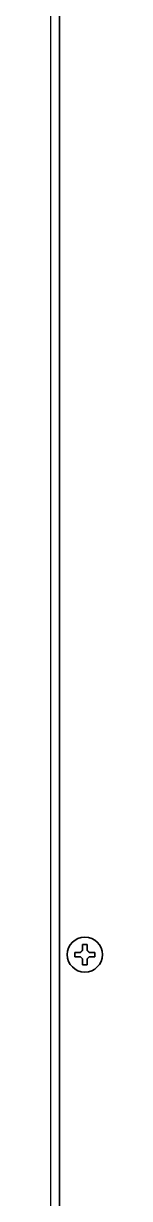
# Model space of a CAD drawing. Header units: millimetres. Extents: x 13025 to 18152, y 3757 to 7714.
# Drawn here: x 13025.5 to 13037.3, y 6014 to 6281.6 of the extents above; entities that cross this region are included whole.
import ezdxf

# ---------------------------------------------------------------- set-up
doc = ezdxf.new("R2010")
doc.units = ezdxf.units.MM
doc.header["$LTSCALE"] = 346.5
doc.layers.add('1', color=7, linetype='CONTINUOUS', true_color=0xffffff)
doc.layers.add('GEOM', color=7, linetype='CONTINUOUS')

msp = doc.modelspace()

# ---------------------------------------------------------------- linework, layer by layer
at = {"layer": '1', "color": 7, "linetype": 'Continuous', "lineweight": 35}
for p, q in [((13027.46, 5769.2), (13027.46, 6519.54)), ((13030.96, 6069.55), (13030.96, 6070.05)), ((13030.96, 6069.05), (13030.96, 6069.55)), ((13035.56, 6070.05), (13035.56, 6069.55)), ((13035.56, 6069.55), (13035.56, 6069.05))]:
    msp.add_line(p, q, dxfattribs=at)
msp.add_circle((13033.26, 6069.55), 4, dxfattribs=at)
for points, knots in [([(13030.96, 6070.05), (13031.16, 6070.05), (13031.37, 6070.05), (13031.7, 6070.05), (13031.81, 6070.05), (13032.03, 6070.05), (13032.15, 6070.05), (13032.26, 6070.05)], [0, 0, 0, 0, 0.5, 0.5, 0.75, 0.75, 1, 1, 1, 1]), ([(13032.76, 6070.55), (13032.76, 6070.66), (13032.76, 6070.78), (13032.76, 6071), (13032.76, 6071.11), (13032.76, 6071.33), (13032.76, 6071.43), (13032.76, 6071.59), (13032.76, 6071.64), (13032.76, 6071.75), (13032.76, 6071.8), (13032.76, 6071.85)], [0, 0, 0, 0, 0.25, 0.25, 0.5, 0.5, 0.75, 0.75, 0.875, 0.875, 1, 1, 1, 1]), ([(13033.76, 6071.85), (13033.76, 6071.64), (13033.76, 6071.43), (13033.76, 6071.11), (13033.76, 6071), (13033.76, 6070.78), (13033.76, 6070.66), (13033.76, 6070.55)], [0, 0, 0, 0, 0.5, 0.5, 0.75, 0.75, 1, 1, 1, 1]), ([(13034.26, 6070.05), (13034.38, 6070.05), (13034.49, 6070.05), (13034.71, 6070.05), (13034.82, 6070.05), (13035.04, 6070.05), (13035.15, 6070.05), (13035.31, 6070.05), (13035.36, 6070.05), (13035.46, 6070.05), (13035.51, 6070.05), (13035.56, 6070.05)], [0, 0, 0, 0, 0.25, 0.25, 0.5, 0.5, 0.75, 0.75, 0.875, 0.875, 1, 1, 1, 1]), ([(13032.26, 6069.05), (13032.15, 6069.05), (13032.03, 6069.05), (13031.81, 6069.05), (13031.7, 6069.05), (13031.48, 6069.05), (13031.38, 6069.05), (13031.22, 6069.05), (13031.17, 6069.05), (13031.06, 6069.05), (13031.01, 6069.05), (13030.96, 6069.05)], [0, 0, 0, 0, 0.25, 0.25, 0.5, 0.5, 0.75, 0.75, 0.875, 0.875, 1, 1, 1, 1]), ([(13032.76, 6067.25), (13032.76, 6067.45), (13032.76, 6067.66), (13032.76, 6067.98), (13032.76, 6068.1), (13032.76, 6068.32), (13032.76, 6068.43), (13032.76, 6068.55)], [0, 0, 0, 0, 0.5, 0.5, 0.75, 0.75, 1, 1, 1, 1]), ([(13033.76, 6068.55), (13033.76, 6068.43), (13033.76, 6068.32), (13033.76, 6068.1), (13033.76, 6067.99), (13033.76, 6067.77), (13033.76, 6067.66), (13033.76, 6067.5), (13033.76, 6067.45), (13033.76, 6067.35), (13033.76, 6067.3), (13033.76, 6067.25)], [0, 0, 0, 0, 0.25, 0.25, 0.5, 0.5, 0.75, 0.75, 0.875, 0.875, 1, 1, 1, 1]), ([(13035.56, 6069.05), (13035.36, 6069.05), (13035.15, 6069.05), (13034.82, 6069.05), (13034.71, 6069.05), (13034.49, 6069.05), (13034.38, 6069.05), (13034.26, 6069.05)], [0, 0, 0, 0, 0.5, 0.5, 0.75, 0.75, 1, 1, 1, 1])]:
    msp.add_open_spline(points, degree=3, knots=knots, dxfattribs=at)
for points in [[(13032.26, 6070.05), (13032.3, 6070.09), (13032.39, 6070.17), (13032.52, 6070.3), (13032.64, 6070.43), (13032.72, 6070.51), (13032.76, 6070.55)], [(13032.76, 6071.85), (13032.93, 6071.85), (13033.26, 6071.85), (13033.6, 6071.85), (13033.76, 6071.85)], [(13033.76, 6070.55), (13033.8, 6070.51), (13033.88, 6070.43), (13034.01, 6070.3), (13034.14, 6070.17), (13034.22, 6070.09), (13034.26, 6070.05)], [(13032.76, 6068.55), (13032.72, 6068.59), (13032.64, 6068.67), (13032.51, 6068.8), (13032.39, 6068.92), (13032.3, 6069.01), (13032.26, 6069.05)], [(13033.76, 6067.25), (13033.6, 6067.25), (13033.26, 6067.25), (13032.93, 6067.25), (13032.76, 6067.25)], [(13034.26, 6069.05), (13034.22, 6069.01), (13034.14, 6068.92), (13034.01, 6068.79), (13033.88, 6068.67), (13033.8, 6068.59), (13033.76, 6068.55)]]:
    msp.add_open_spline(points, degree=3, dxfattribs=at)
at = {"layer": 'GEOM', "color": 7, "linetype": 'Continuous'}
msp.add_line((13025.46, 6542.8), (13025.46, 5617.1), dxfattribs=at)

doc.saveas('drawing.dxf')
